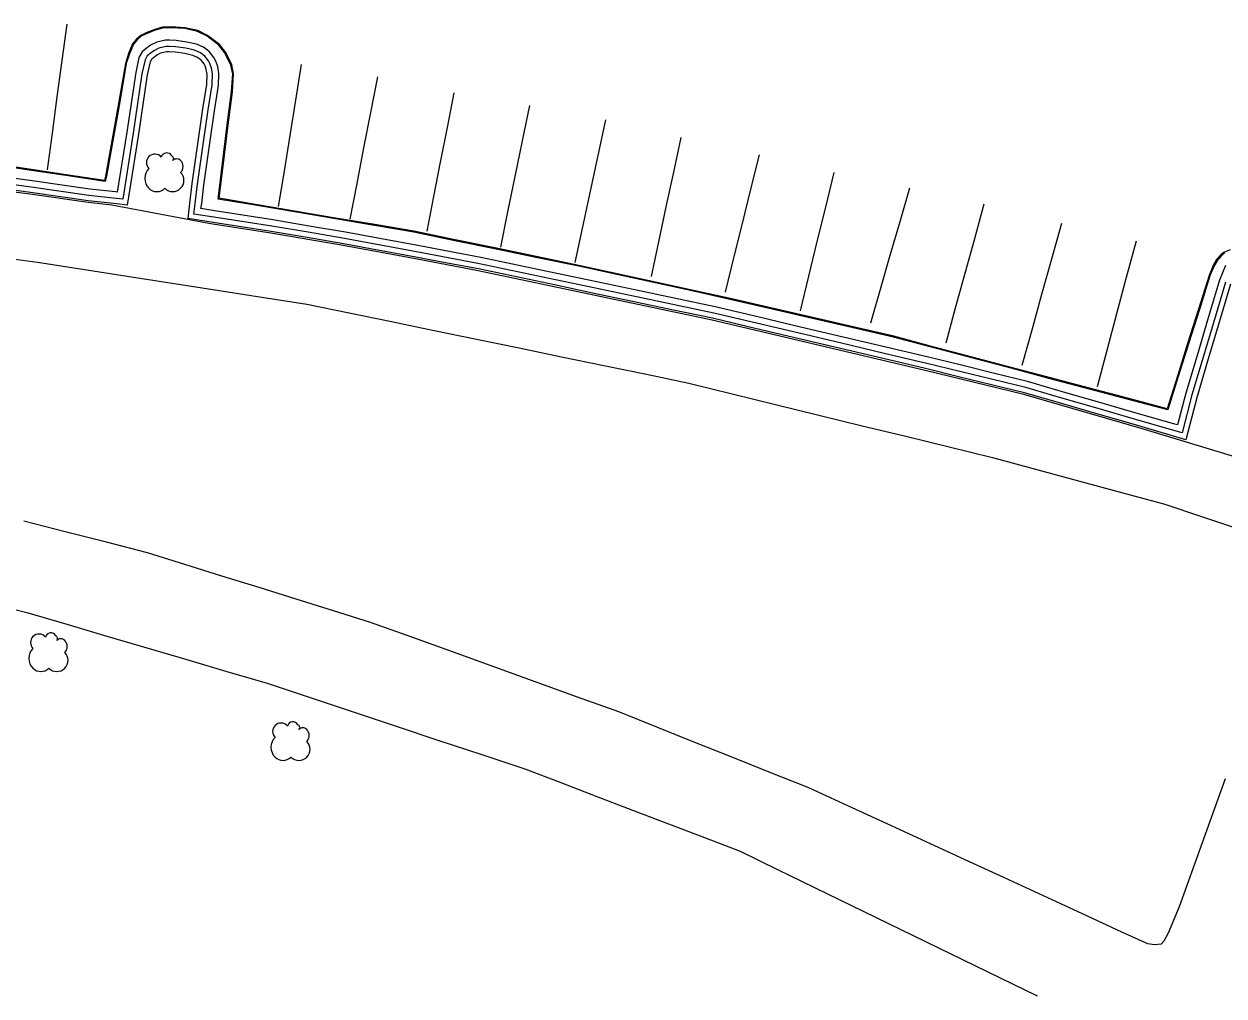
# Model space of a CAD drawing. Header units: feet. Extents: x 3174203 to 3175581, y 1715832 to 1717426.
# Drawn here: x 3174429.3 to 3174560.9, y 1715832 to 1715938.5 of the extents above; entities that cross this region are included whole.
import ezdxf

# ---------------------------------------------------------------- set-up
doc = ezdxf.new("R2010")
doc.units = ezdxf.units.FT
doc.header["$MEASUREMENT"] = 0
for name, color, linetype, lineweight in [('BACK_OF_CURB', 5, 'Continuous', 30), ('BOTTOM_OF_CURB', 3, 'Continuous', 30), ('FOOT_PATH', 2, 'Continuous', 30), ('GUTTER', 30, 'Continuous', 30), ('SINGLE_TREE', 3, 'Continuous', 30), ('TOP_OF_CURB', 1, 'Continuous', 30)]:
    doc.layers.add(name, color=color, linetype=linetype, lineweight=lineweight)
doc.layers.add('PARKING_PAINT_STRIPE', color=254, linetype='Continuous', lineweight=30, true_color=0xffbaf6)
doc.layers.add('PAVED_PARKING', color=191, linetype='Continuous', lineweight=30, true_color=0xbaa8ff)

# ---------------------------------------------------------------- blocks, each defined once
blk = doc.blocks.new('SYM217')
at = {"layer": 'SINGLE_TREE', "ltscale": 0.25}
for centre, radius, start, end in [((-3.999321, 4.74055), 3.690934742593219, 134.999957, 225.000043), ((-3.999317, 4.740554), 3.690934742593219, 39.734283, 135.000043), ((1.220457, 6.480478), 2.460623161728813, 27.885514, 165.419776), ((2.960383, 6.480475), 1.230311580864406, 314.999957, 69.295265), ((5.570268, 3.870591), 2.460623161728813, 44.999957, 135.000043), ((4.70031, 3.000626), 3.690934742593219, 314.999957, 45.000043), ((-2.259399, -2.219148), 6.151557904322033, 134.999957, 225.000043), ((3.830349, -3.08911), 4.921246323457626, 314.999957, 45.000043), ((-3.129355, -3.089116), 4.921246323457626, 224.999957, 315.000043), ((3.830344, -3.089116), 4.921246323457627, 224.999957, 315.000043)]:
    blk.add_arc(centre, radius, start, end, dxfattribs=at)
blk = doc.blocks.new('SYM007')
at = {"layer": 'SINGLE_TREE', "ltscale": 0.25, "xscale": 0.5, "yscale": 0.5, "zscale": 0.5}
blk.add_blockref('SYM217', (0, 0), dxfattribs=at)

msp = doc.modelspace()

# ---------------------------------------------------------------- linework, layer by layer
at = {"layer": 'BACK_OF_CURB'}
msp.add_polyline3d([(3174561.612159, 1715910.027454, 5242.897), (3174560.396748, 1715905.961751, 5242.983), (3174559.16153, 1715901.829793, 5243.006), (3174557.9327, 1715897.719204, 5243.023), (3174556.691738, 1715892.958527, 5243.043), (3174555.003143, 1715893.467983, 5243.129062), (3174550.909909, 1715894.653914, 5243.172049), (3174546.929548, 1715895.807143, 5243.213201), (3174542.949188, 1715896.960371, 5243.251351), (3174538.994667, 1715898.106113, 5243.290301), (3174535.402199, 1715898.985878, 5243.328057), (3174531.783602, 1715899.872042, 5243.370392), (3174528.170053, 1715900.75697, 5243.417287), (3174523.501063, 1715901.860429, 5243.476221), (3174518.827015, 1715902.965083, 5243.530358), (3174514.152966, 1715904.069737, 5243.581281), (3174509.478918, 1715905.174392, 5243.631701), (3174504.820158, 1715906.275433, 5243.683896), (3174500.339197, 1715907.219481, 5243.737823), (3174495.842756, 1715908.16679, 5243.792607), (3174491.661406, 1715909.048462, 5243.847309), (3174487.480165, 1715909.930111, 5243.898104), (3174483.298923, 1715910.81176, 5243.944468), (3174479.131056, 1715911.690589, 5243.98993), (3174475.698128, 1715912.338541, 5244.025956), (3174472.255228, 1715912.988376, 5244.065461), (3174468.292909, 1715913.713806, 5244.114755), (3174464.333486, 1715914.438706, 5244.16572), (3174460.361114, 1715915.124774, 5244.213294), (3174456.393585, 1715915.810005, 5244.260195), (3174450.046108, 1715916.790928, 5244.32944), (3174447.292484, 1715917.20877, 5244.338), (3174447.498137, 1715918.84735, 5244.335275), (3174447.752436, 1715921.052183, 5244.301316), (3174448.337311, 1715925.140676, 5244.234715), (3174448.921736, 1715929.22603, 5244.167634), (3174449.368904, 1715931.92117, 5244.126596), (3174449.390592, 1715933.027745, 5244.108248), (3174449.299767, 1715933.554751, 5244.096602), (3174449.159918, 1715933.956982, 5244.091413), (3174449.047226, 1715934.168367, 5244.092144), (3174448.730474, 1715934.587628, 5244.098213), (3174448.346493, 1715934.884464, 5244.10793), (3174447.835746, 1715935.100638, 5244.121945), (3174446.949821, 1715935.300366, 5244.143025), (3174445.880723, 1715935.447428, 5244.168844), (3174445.228005, 1715935.473547, 5244.186066), (3174444.974238, 1715935.473547, 5244.192613), (3174444.289893, 1715935.327964, 5244.202098), (3174443.861702, 1715935.11378, 5244.205791), (3174443.501527, 1715934.848278, 5244.205), (3174443.334729, 1715934.70227, 5244.203802), (3174443.285407, 1715934.659095, 5244.20388), (3174443.130385, 1715934.393234, 5244.209188), (3174442.820339, 1715932.975296, 5244.232391), (3174441.866548, 1715926.476518, 5244.336273), (3174440.623328, 1715918.689461, 5244.436446), (3174439.501709, 1715918.816379, 5244.461138), (3174436.354107, 1715919.159369, 5244.497556), (3174430.014131, 1715920.069168, 5244.573709), (3174426.810114, 1715920.497301, 5244.613627)], dxfattribs=at)
at = {"layer": 'BOTTOM_OF_CURB'}
msp.add_polyline3d([(3174561.066664, 1715912.04744, 5242.433516), (3174560.400146, 1715910.461953, 5242.462037), (3174559.164928, 1715906.329995, 5242.528123), (3174557.92971, 1715902.198036, 5242.590137), (3174556.694492, 1715898.066078, 5242.651438), (3174555.771886, 1715894.584722, 5242.699637), (3174555.248056, 1715894.735583, 5242.70973), (3174551.267696, 1715895.888812, 5242.760232), (3174547.287335, 1715897.04204, 5242.806437), (3174543.306974, 1715898.195269, 5242.851864), (3174539.326613, 1715899.348498, 5242.893), (3174535.708016, 1715900.234661, 5242.92775), (3174532.089418, 1715901.120825, 5242.965), (3174528.470821, 1715902.006989, 5243.000781), (3174523.796773, 1715903.111644, 5243.049348), (3174519.122724, 1715904.216298, 5243.102342), (3174514.448676, 1715905.320953, 5243.159688), (3174509.774628, 1715906.425607, 5243.217617), (3174505.100579, 1715907.530261, 5243.276168), (3174500.604246, 1715908.477548, 5243.332757), (3174496.107912, 1715909.424835, 5243.390108), (3174491.926671, 1715910.306484, 5243.441017), (3174487.745429, 1715911.188133, 5243.487643), (3174483.564187, 1715912.069782, 5243.53352), (3174479.382945, 1715912.951431, 5243.575399), (3174475.936586, 1715913.601918, 5243.613181), (3174472.490227, 1715914.252405, 5243.654777), (3174468.524446, 1715914.978469, 5243.70334), (3174464.558666, 1715915.704533, 5243.755723), (3174460.579925, 1715916.391701, 5243.811109), (3174456.601184, 1715917.078869, 5243.868), (3174450.245891, 1715918.061, 5243.975), (3174448.712449, 1715918.307793, 5243.899264), (3174448.794363, 1715918.864857, 5243.898842), (3174449.027645, 1715920.887463, 5243.879732), (3174449.610038, 1715924.958608, 5243.8413), (3174450.192431, 1715929.029752, 5243.799665), (3174450.652513, 1715931.802733, 5243.768079), (3174450.678433, 1715933.125207, 5243.752841), (3174450.548833, 1715933.877202, 5243.7449), (3174450.341471, 1715934.473611, 5243.739837), (3174450.13411, 1715934.862574, 5243.740209), (3174449.652736, 1715935.499732, 5243.741921), (3174449.00103, 1715936.003532, 5243.747907), (3174448.230832, 1715936.32952, 5243.758446), (3174447.179215, 1715936.566602, 5243.773986), (3174445.994295, 1715936.729596, 5243.788023), (3174445.253719, 1715936.759231, 5243.796249), (3174444.838997, 1715936.759231, 5243.799), (3174443.861669, 1715936.551321, 5243.804), (3174443.187746, 1715936.21422, 5243.806), (3174442.695263, 1715935.851188, 5243.808), (3174442.487902, 1715935.669672, 5243.81), (3174442.280541, 1715935.488156, 5243.811382), (3174441.917659, 1715934.865815, 5243.820166), (3174441.554777, 1715933.206241, 5243.845754), (3174440.595732, 1715926.671665, 5243.93667), (3174439.540174, 1715920.097383, 5244.025634), (3174439.336696, 1715920.127654, 5244.035505), (3174436.515104, 1715920.43512, 5244.07411), (3174430.190591, 1715921.3427, 5244.160479), (3174426.976495, 1715921.77218, 5244.204396)], dxfattribs=at)
at = {"layer": 'FOOT_PATH'}
for points in [[(3174567.371825, 1715889.465441, 5243.27), (3174552.076864, 1715894.105484, 5243.264), (3174538.942507, 1715897.910896, 5243.42), (3174528.122793, 1715900.560553, 5243.48), (3174504.776095, 1715906.078261, 5243.77), (3174479.091476, 1715911.492472, 5244.044923), (3174472.218302, 1715912.789757, 5244.11848), (3174464.298103, 1715914.239805, 5244.207908), (3174456.360964, 1715915.610627, 5244.300911), (3174450.014716, 1715916.591361, 5244.375), (3174449.566117, 1715916.663166, 5244.38), (3174438.93678, 1715918.674721, 5244.507933), (3174436.328809, 1715918.958909, 5244.538579), (3174429.986404, 1715919.869057, 5244.6067), (3174426.78397, 1715920.296978, 5244.642977)], [(3174426.372808, 1715913.019675, 5244.760974), (3174430.798203, 1715912.433942, 5244.713997), (3174435.716893, 1715911.668496, 5244.660893), (3174440.635583, 1715910.90305, 5244.604024), (3174445.554273, 1715910.137604, 5244.54325), (3174450.472963, 1715909.372158, 5244.478), (3174455.391653, 1715908.606712, 5244.4175), (3174460.310343, 1715907.841266, 5244.355033), (3174464.966544, 1715906.877802, 5244.293564), (3174469.622746, 1715905.914339, 5244.235141), (3174474.278947, 1715904.950875, 5244.18), (3174478.935149, 1715903.987412, 5244.12275), (3174483.59135, 1715903.023948, 5244.066264), (3174488.247552, 1715902.060485, 5244.010281), (3174492.903753, 1715901.097021, 5243.959125), (3174497.559954, 1715900.133557, 5243.912), (3174502.216156, 1715899.170094, 5243.864), (3174506.969464, 1715898.003383, 5243.813875), (3174511.722772, 1715896.836672, 5243.762164), (3174516.47608, 1715895.669961, 5243.713443), (3174521.229387, 1715894.50325, 5243.665272), (3174525.982695, 1715893.336539, 5243.62016), (3174530.736003, 1715892.169828, 5243.57825), (3174535.489311, 1715891.003117, 5243.539013), (3174540.213259, 1715889.723283, 5243.496214), (3174544.937206, 1715888.443449, 5243.44961), (3174549.661153, 1715887.163615, 5243.402304), (3174554.3851, 1715885.883781, 5243.353744), (3174558.434109, 1715884.537357, 5243.311719), (3174562.483117, 1715883.190933, 5243.273257)], [(3174561.005779, 1715855.800721, 5243.22), (3174557.655842, 1715846.435239, 5243.212), (3174555.980874, 1715841.752498, 5243.207), (3174554.78328, 1715838.877084, 5243.202), (3174554.304242, 1715837.998485, 5243.2), (3174553.984884, 1715837.678994, 5243.2), (3174553.266328, 1715837.599122, 5243.198), (3174552.544512, 1715837.709965, 5243.192419), (3174549.668395, 1715838.994773, 5243.166281), (3174545.379647, 1715840.968523, 5243.123), (3174541.0909, 1715842.942273, 5243.075), (3174536.802153, 1715844.916024, 5243.095), (3174532.513405, 1715846.889774, 5243.066), (3174528.224658, 1715848.863524, 5243.09), (3174523.935911, 1715850.837274, 5243.126758), (3174519.647163, 1715852.811024, 5243.159974), (3174515.358416, 1715854.784774, 5243.189394), (3174511.192929, 1715856.451459, 5243.214101), (3174507.027441, 1715858.118145, 5243.243083), (3174502.861954, 1715859.784831, 5243.276373), (3174498.696467, 1715861.451516, 5243.313513), (3174494.53098, 1715863.118202, 5243.353959), (3174489.99472, 1715864.755273, 5243.396093), (3174485.45846, 1715866.392344, 5243.434172), (3174480.9222, 1715868.029415, 5243.468098), (3174476.38594, 1715869.666486, 5243.501266), (3174471.84968, 1715871.303557, 5243.530271), (3174467.31342, 1715872.940628, 5243.555165), (3174463.238559, 1715874.21124, 5243.57375), (3174459.163698, 1715875.481851, 5243.588), (3174455.088837, 1715876.752463, 5243.603524), (3174451.013976, 1715878.023075, 5243.622774), (3174446.939114, 1715879.293687, 5243.646238), (3174442.864253, 1715880.564299, 5243.670482), (3174438.339569, 1715881.723733, 5243.701729), (3174433.814886, 1715882.883166, 5243.737573), (3174429.290202, 1715884.0426, 5243.777708)], [(3174425.262515, 1715875.066049, 5243.693219), (3174429.604623, 1715874.015808, 5243.674412), (3174433.997006, 1715872.725343, 5243.654471), (3174438.389389, 1715871.434878, 5243.631), (3174442.781772, 1715870.144413, 5243.60675), (3174447.174155, 1715868.853947, 5243.58), (3174451.566538, 1715867.563482, 5243.550628), (3174455.95892, 1715866.273017, 5243.516821), (3174460.672133, 1715864.70626, 5243.475405), (3174465.385345, 1715863.139503, 5243.433125), (3174470.098557, 1715861.572745, 5243.392801), (3174474.811769, 1715860.005988, 5243.355869), (3174479.524981, 1715858.439231, 5243.319553), (3174484.238193, 1715856.872474, 5243.28663), (3174488.174138, 1715855.366931, 5243.260723), (3174492.110084, 1715853.861388, 5243.231863), (3174496.046029, 1715852.355845, 5243.2), (3174503.91792, 1715849.34476, 5243.136), (3174507.853866, 1715847.839217, 5243.104584), (3174511.923663, 1715845.856678, 5243.074), (3174515.993459, 1715843.874138, 5243.047), (3174540.412239, 1715831.978902, 5242.891)]]:
    msp.add_polyline3d(points, dxfattribs=at)
at = {"layer": 'GUTTER'}
msp.add_polyline3d([(3174560.928556, 1715913.41901, 5242.4), (3174560.611034, 1715913.146736, 5242.408), (3174560.157432, 1715912.647567, 5242.423), (3174559.79455, 1715912.012261, 5242.434271), (3174559.340948, 1715910.923165, 5242.449345), (3174558.183553, 1715907.252429, 5242.497473), (3174557.026158, 1715903.581694, 5242.542625), (3174555.868763, 1715899.910958, 5242.585985), (3174554.711369, 1715896.240223, 5242.634009), (3174550.418346, 1715897.377939, 5242.6945), (3174546.125324, 1715898.515655, 5242.750657), (3174541.832301, 1715899.653372, 5242.802808), (3174537.539279, 1715900.791088, 5242.851148), (3174533.246257, 1715901.928804, 5242.898797), (3174528.953234, 1715903.066521, 5242.942629), (3174524.660212, 1715904.204237, 5242.987811), (3174520.217744, 1715905.232355, 5243.0385), (3174515.775276, 1715906.260473, 5243.09175), (3174511.332808, 1715907.288591, 5243.144679), (3174506.890339, 1715908.316709, 5243.200341), (3174502.702314, 1715909.233506, 5243.257063), (3174498.514288, 1715910.150304, 5243.310641), (3174494.326263, 1715911.067101, 5243.361), (3174490.138237, 1715911.983899, 5243.407622), (3174485.613553, 1715912.917005, 5243.457), (3174481.08887, 1715913.85011, 5243.507), (3174476.564186, 1715914.783216, 5243.5545), (3174472.039503, 1715915.716322, 5243.602545), (3174467.749558, 1715916.44352, 5243.648304), (3174463.459614, 1715917.170719, 5243.697), (3174459.16967, 1715917.897917, 5243.742524), (3174454.879725, 1715918.625115, 5243.784809), (3174450.589781, 1715919.352314, 5243.826), (3174451.077403, 1715923.276652, 5243.941), (3174451.565026, 1715927.20099, 5243.748), (3174452.052649, 1715931.125328, 5243.702), (3174452.188729, 1715933.076625, 5243.709401), (3174451.984608, 1715934.016213, 5243.712166), (3174451.336605, 1715935.364618, 5243.711324), (3174450.662681, 1715936.220336, 5243.709545), (3174449.392595, 1715937.205708, 5243.707693), (3174448.329869, 1715937.724326, 5243.709003), (3174446.930182, 1715938.035496, 5243.715), (3174445.426814, 1715938.113288, 5243.726), (3174444.493689, 1715938.087358, 5243.732251), (3174443.690165, 1715937.85398, 5243.741878), (3174442.80888, 1715937.516879, 5243.756), (3174442.160877, 1715937.205708, 5243.769), (3174441.720235, 1715936.816746, 5243.784), (3174441.305513, 1715936.324059, 5243.801), (3174440.86487, 1715935.286825, 5243.824622), (3174440.527909, 1715934.197729, 5243.849558), (3174439.802145, 1715930.022861, 5243.948), (3174439.070711, 1715925.937131, 5244.037), (3174438.339277, 1715921.8514, 5244.021), (3174438.213553, 1715921.269461, 5244.02079), (3174433.910404, 1715921.920234, 5244.056506), (3174429.607256, 1715922.571008, 5244.093365), (3174425.304107, 1715923.221782, 5244.134206)], dxfattribs=at)
at = {"layer": 'PARKING_PAINT_STRIPE', "extrusion": (0.9912202727007526, -0.1322209173581812, 8.17683266e-08), "elevation": 2919680.354587, "flags": 128}
msp.add_lwpolyline([(2120599.642094, 5243.576263), (2120595.61165, 5243.644851), (2120591.581206, 5243.709004), (2120587.550762, 5243.772352), (2120583.520318, 5243.831263)], dxfattribs=at)
at = {"layer": 'PARKING_PAINT_STRIPE', "extrusion": (-0.9870487283830369, 0.1604207212221345, 2.1101981e-09), "elevation": -2858075.044401, "flags": 128}
msp.add_lwpolyline([(-2202959.672467, 5243.537031), (-2202955.734486, 5243.602469), (-2202951.796505, 5243.664781), (-2202947.858523, 5243.722781), (-2202943.920542, 5243.778031)], dxfattribs=at)
at = {"layer": 'PARKING_PAINT_STRIPE', "extrusion": (-0.9817064306448839, 0.1904008509184555, 9.89372285e-08), "elevation": -2789680.654909, "flags": 128}
msp.add_lwpolyline([(-2288963.642986, 5243.710003), (-2288959.665785, 5243.774672), (-2288955.688583, 5243.835681), (-2288951.711382, 5243.893163), (-2288947.73418, 5243.950003)], dxfattribs=at)
at = {"layer": 'PARKING_PAINT_STRIPE', "extrusion": (0.9813856302470563, -0.1920475064784274, 7.94943348e-08), "elevation": 2785845.288887, "flags": 128}
msp.add_lwpolyline([(2293640.289674, 5243.089541), (2293636.429339, 5243.163392), (2293632.569004, 5243.23325), (2293628.708668, 5243.302385), (2293624.848333, 5243.367541)], dxfattribs=at)
at = {"layer": 'PARKING_PAINT_STRIPE', "extrusion": (0.979534114519641, -0.2012782116678861, 2.49147294e-08), "elevation": 2764136.849809, "flags": 128}
msp.add_lwpolyline([(2319766.189062, 5243.167132), (2319762.228546, 5243.231632), (2319758.268029, 5243.294445), (2319754.307513, 5243.361898), (2319750.346996, 5243.432132)], dxfattribs=at)
at = {"layer": 'PARKING_PAINT_STRIPE', "extrusion": (-0.9776966191899292, 0.2100221912668516, 2.286118239e-07), "elevation": -2743308.183253, "flags": 128}
msp.add_lwpolyline([(-2344371.025521, 5243.801153), (-2344367.023433, 5243.857653), (-2344363.021346, 5243.918653), (-2344359.019259, 5243.975153), (-2344355.017171, 5244.030153)], dxfattribs=at)
at = {"layer": 'PARKING_PAINT_STRIPE', "extrusion": (-0.9779132588787959, 0.209011143504398, 1.918675728e-07), "elevation": -2745739.264352, "flags": 128}
msp.add_lwpolyline([(-2341533.044506, 5243.599818), (-2341529.14424, 5243.665218), (-2341525.243974, 5243.727546), (-2341521.343708, 5243.789318), (-2341517.443442, 5243.848818)], dxfattribs=at)
at = {"layer": 'PARKING_PAINT_STRIPE', "extrusion": (-0.9702372062652687, 0.2421564857247455, 8.57580998e-08), "elevation": -2664505.469315, "flags": 128}
msp.add_lwpolyline([(-2433581.649825, 5243.191503), (-2433577.778764, 5243.251524), (-2433573.907703, 5243.31611), (-2433570.036642, 5243.381526), (-2433566.165581, 5243.451503)], dxfattribs=at)
at = {"layer": 'PARKING_PAINT_STRIPE', "extrusion": (-0.9713306115447107, 0.2377327135170474, 5.0382272e-09), "elevation": -2675575.758574, "flags": 128}
msp.add_lwpolyline([(-2421414.619391, 5242.89248), (-2421410.718704, 5242.94273), (-2421406.818018, 5242.98948), (-2421402.917332, 5243.04098), (-2421399.016646, 5243.09548)], dxfattribs=at)
at = {"layer": 'PARKING_PAINT_STRIPE', "extrusion": (-0.9604282376815726, 0.2785275574586079, 1.044163492e-07), "elevation": -2570973.641247, "flags": 128}
msp.add_lwpolyline([(-2532211.623092, 5243.031452), (-2532207.773807, 5243.102452), (-2532203.924522, 5243.170452), (-2532200.075238, 5243.238452), (-2532196.225953, 5243.306452)], dxfattribs=at)
at = {"layer": 'PARKING_PAINT_STRIPE', "extrusion": (0.9641227179207023, -0.2654569358468309, 9.72786423e-08), "elevation": 2605138.349296, "flags": 128}
msp.add_lwpolyline([(2497058.519899, 5242.357576), (2497054.567015, 5242.450326), (2497050.614131, 5242.539576), (2497046.661246, 5242.626451), (2497042.708362, 5242.716576)], dxfattribs=at)
at = {"layer": 'PARKING_PAINT_STRIPE', "extrusion": (-0.963343953481285, 0.2682693185793849, 4.3054719e-09), "elevation": -2597849.063947, "flags": 128}
msp.add_lwpolyline([(-2504650.439523, 5242.595185), (-2504646.400532, 5242.657874), (-2504642.36154, 5242.721243), (-2504638.322549, 5242.788332), (-2504634.283557, 5242.859185)], dxfattribs=at)
at = {"layer": 'PARKING_PAINT_STRIPE', "extrusion": (-0.9662483851798331, 0.2576122243554544, 2.684528e-09), "elevation": -2625364.394066, "flags": 128}
msp.add_lwpolyline([(-2475803.057109, 5242.514048), (-2475798.920604, 5242.547048), (-2475794.784099, 5242.594048), (-2475790.647594, 5242.695048), (-2475786.511088, 5242.793048)], dxfattribs=at)
at = {"layer": 'PAVED_PARKING'}
msp.add_polyline3d([(3174561.577635, 1715913.786458, 5242.387), (3174560.876031, 1715913.505701, 5242.4), (3174560.541214, 1715913.218596, 5242.408), (3174560.076043, 1715912.706696, 5242.423), (3174559.70463, 1715912.056455, 5242.434271), (3174559.246918, 1715910.957493, 5242.449345), (3174558.088181, 1715907.2825, 5242.497473), (3174556.930787, 1715903.611765, 5242.542625), (3174555.773392, 1715899.941029, 5242.585985), (3174554.644705, 1715896.361342, 5242.634009), (3174550.443963, 1715897.474602, 5242.6945), (3174546.150941, 1715898.612319, 5242.750657), (3174541.857919, 1715899.750035, 5242.802808), (3174537.564896, 1715900.887751, 5242.851148), (3174533.271874, 1715902.025468, 5242.898797), (3174528.978852, 1715903.163184, 5242.942629), (3174524.6843, 1715904.301305, 5242.987811), (3174520.240291, 1715905.32978, 5243.0385), (3174515.797823, 1715906.357898, 5243.09175), (3174511.355355, 1715907.386016, 5243.144679), (3174506.912306, 1715908.414268, 5243.200341), (3174502.723698, 1715909.331193, 5243.257063), (3174498.535673, 1715910.247991, 5243.310641), (3174494.347647, 1715911.164788, 5243.361), (3174490.159029, 1715912.081716, 5243.407622), (3174485.633751, 1715913.014944, 5243.457), (3174481.109067, 1715913.948049, 5243.507), (3174476.584384, 1715914.881155, 5243.5545), (3174472.057964, 1715915.814619, 5243.602545), (3174467.766271, 1715916.542114, 5243.648304), (3174463.476327, 1715917.269312, 5243.697), (3174459.186382, 1715917.996511, 5243.742524), (3174454.896438, 1715918.723709, 5243.784809), (3174450.700814, 1715919.434919, 5243.826), (3174451.17664, 1715923.264321, 5243.941), (3174451.664263, 1715927.188659, 5243.748), (3174452.152218, 1715931.115677, 5243.702), (3174452.28948, 1715933.083906, 5243.709401), (3174452.079833, 1715934.048931, 5243.712166), (3174451.421972, 1715935.417847, 5243.711324), (3174450.733661, 1715936.291834, 5243.709545), (3174449.445733, 1715937.291049, 5243.707693), (3174448.363106, 1715937.819378, 5243.709003), (3174446.943711, 1715938.13493, 5243.715), (3174445.428011, 1715938.21336, 5243.726), (3174444.478103, 1715938.186963, 5243.732251), (3174443.658301, 1715937.948858, 5243.741878), (3174442.769306, 1715937.608807, 5243.756), (3174442.105093, 1715937.289853, 5243.769), (3174441.648502, 1715936.886812, 5243.784), (3174441.219342, 1715936.376974, 5243.801), (3174440.770842, 1715935.321243, 5243.824622), (3174440.430483, 1715934.221167, 5243.849558), (3174439.703665, 1715930.040236, 5243.948), (3174438.972276, 1715925.954753, 5244.037), (3174438.241156, 1715921.870776, 5244.021), (3174438.135641, 1715921.382381, 5244.02079), (3174433.925358, 1715922.01911, 5244.056506), (3174429.622209, 1715922.669884, 5244.093365), (3174425.318292, 1715923.320773, 5244.134206)], dxfattribs=at)
at = {"layer": 'TOP_OF_CURB'}
msp.add_polyline3d([(3174561.059418, 1715910.225608, 5242.897), (3174559.834974, 1715906.129689, 5242.983), (3174558.599756, 1715901.997731, 5243.006), (3174557.368013, 1715897.877396, 5243.023), (3174556.316652, 1715893.709078, 5243.04766), (3174555.114836, 1715894.046075, 5243.129062), (3174551.073078, 1715895.217092, 5243.172049), (3174547.092718, 1715896.37032, 5243.213201), (3174543.112357, 1715897.523549, 5243.251351), (3174539.146052, 1715898.672705, 5243.290301), (3174535.541668, 1715899.555388, 5243.328057), (3174531.92307, 1715900.441552, 5243.370392), (3174528.307219, 1715901.327043, 5243.417287), (3174523.635922, 1715902.431048, 5243.476221), (3174518.961874, 1715903.535702, 5243.530358), (3174514.287825, 1715904.640357, 5243.581281), (3174509.613777, 1715905.745011, 5243.631701), (3174504.948045, 1715906.8477, 5243.683896), (3174500.460073, 1715907.793225, 5243.737823), (3174495.963681, 1715908.740524, 5243.792607), (3174491.782381, 1715909.622185, 5243.847309), (3174487.601139, 1715910.503835, 5243.898104), (3174483.419897, 1715911.385484, 5243.944468), (3174479.24593, 1715912.265599, 5243.98993), (3174475.806878, 1715912.914707, 5244.025956), (3174472.3624, 1715913.564839, 5244.065461), (3174468.398502, 1715914.290558, 5244.114755), (3174464.436179, 1715915.015989, 5244.16572), (3174460.460903, 1715915.702558, 5244.213294), (3174456.488261, 1715916.388673, 5244.260195), (3174450.137219, 1715917.370147, 5244.32944), (3174447.935487, 1715917.709138, 5244.354571), (3174448.089284, 1715918.855334, 5244.335275), (3174448.333997, 1715920.977062, 5244.301316), (3174448.91774, 1715925.057644, 5244.234715), (3174449.501239, 1715929.136517, 5244.167634), (3174449.954296, 1715931.867156, 5244.126596), (3174449.977915, 1715933.072193, 5244.108248), (3174449.869406, 1715933.701805, 5244.096602), (3174449.698768, 1715934.192592, 5244.091413), (3174449.542902, 1715934.484962, 5244.092144), (3174449.151073, 1715935.003595, 5244.098213), (3174448.644996, 1715935.394817, 5244.10793), (3174448.015925, 1715935.661072, 5244.121945), (3174447.054436, 1715935.877835, 5244.143025), (3174445.932518, 1715936.032163, 5244.168844), (3174445.239732, 1715936.059886, 5244.186066), (3174444.912561, 1715936.059886, 5244.192613), (3174444.094601, 1715935.885879, 5244.202098), (3174443.554343, 1715935.615638, 5244.205791), (3174443.133829, 1715935.305657, 5244.205), (3174442.948532, 1715935.143455, 5244.203802), (3174442.827136, 1715935.03719, 5244.20388), (3174442.577319, 1715934.608756, 5244.209188), (3174442.243177, 1715933.080619, 5244.232391), (3174441.28699, 1715926.565515, 5244.336273), (3174440.132145, 1715919.331514, 5244.452655), (3174439.426454, 1715919.414388, 5244.461138), (3174436.42753, 1715919.741178, 5244.497556), (3174430.094606, 1715920.649965, 5244.573709), (3174426.885992, 1715921.078712, 5244.613627)], dxfattribs=at)

# ---------------------------------------------------------------- block references
at = {"layer": 'SINGLE_TREE', "ltscale": 0.25, "xscale": 0.5, "yscale": 0.5, "zscale": 0.5}
for p in [(3174444.6538, 1715922.1694, 5244.5637), (3174431.946, 1715869.5515, 5243.0538), (3174458.4899, 1715859.7996, 5243.261)]:
    msp.add_blockref('SYM007', p, dxfattribs=at)

doc.saveas('drawing.dxf')
